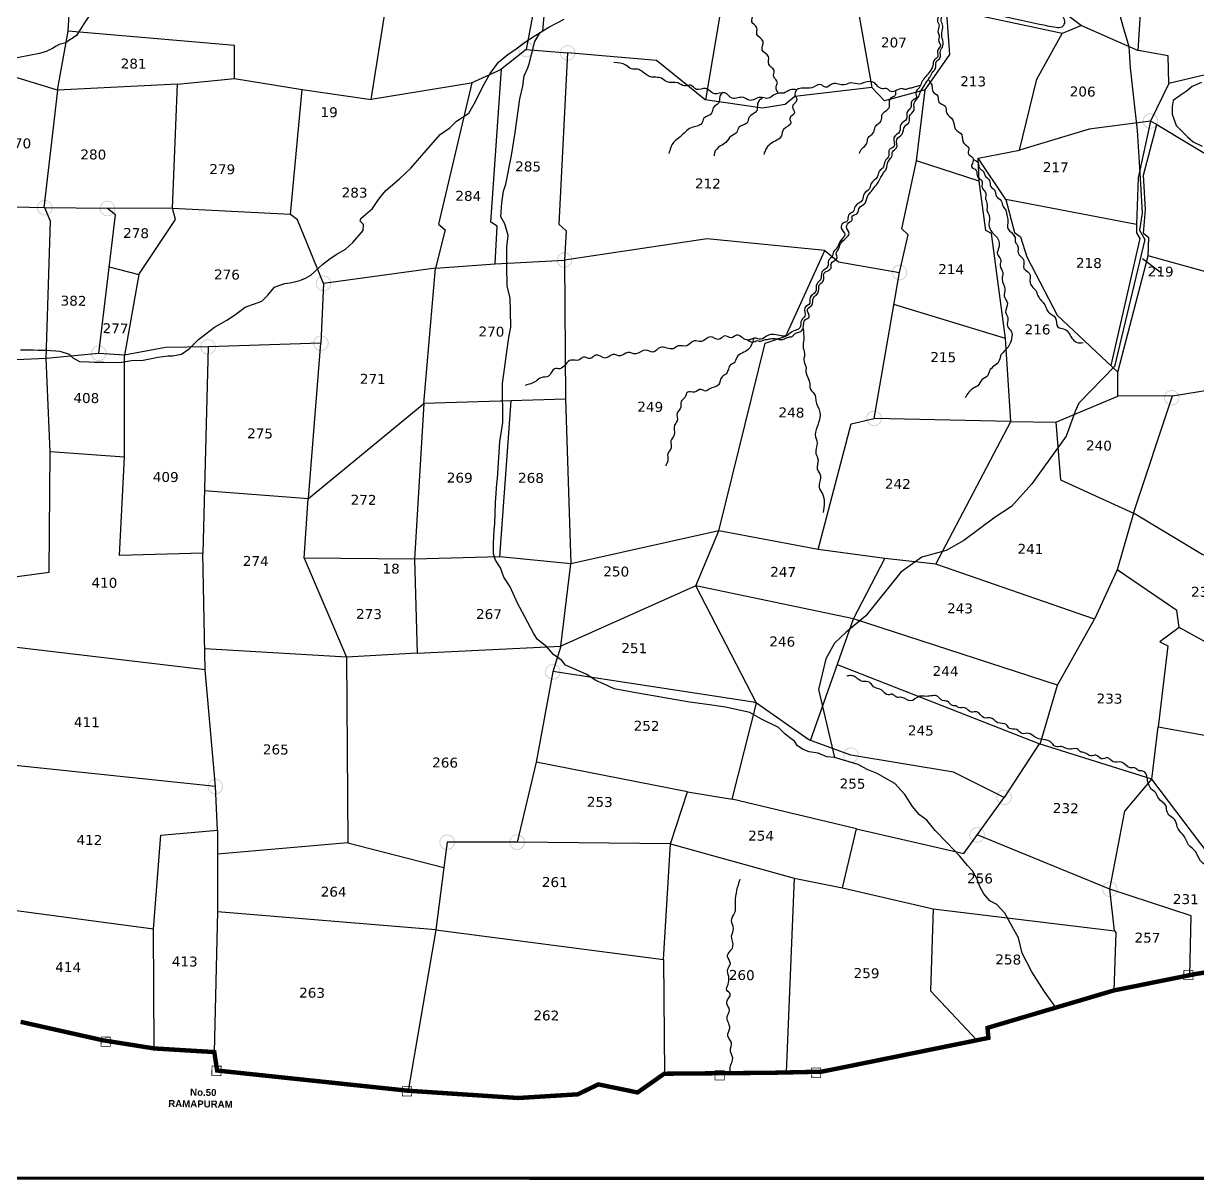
# Model space of a CAD drawing. Header units: inches. Extents: x 734614 to 757648, y 1633794 to 1657822.
# Drawn here: x 739425 to 741563, y 1633794 to 1635900 of the extents above; entities that cross this region are included whole.
import ezdxf
from ezdxf.enums import TextEntityAlignment as Align

# ---------------------------------------------------------------- set-up
doc = ezdxf.new("R2010")
doc.units = ezdxf.units.IN
doc.header["$MEASUREMENT"] = 0
doc.linetypes.add('ACAD_ISO02W100', pattern=[15, 12, -3])
for name, color, linetype in [('CART TRACK', 19, 'Continuous'), ('FOOT PATH', 222, 'Continuous'), ('LIMITS OF  ROCKY ROUND', 169, 'Continuous'), ('PLOT', 7, 'Continuous'), ('PLOT NO', 7, 'Continuous'), ('STRUCTURE', 5, 'Continuous'), ('TANKS-STREAM', 4, 'Continuous'), ('VILLAGE BOUNDRY', 5, 'Continuous'), ('VILLAGE STONES', 240, 'Continuous')]:
    doc.layers.add(name, color=color, linetype=linetype)
doc.styles.get("Standard").update_dxf_attribs({"font": 'verdana_0.ttf'})

msp = doc.modelspace()

# ---------------------------------------------------------------- hatches: boundary and pattern name
at = {"layer": 'VILLAGE STONES'}
h = msp.add_hatch(color=256, dxfattribs=at)
edge = h.paths.add_edge_path(flags=16)
edge.add_arc((740340.5, 1635852.4), 12.6, -0.753, 359.247)
edge = h.paths.add_edge_path()
edge.add_arc((740340.5, 1635852.4), 14.1, -0.753, 359.247)
h = msp.add_hatch(color=256, dxfattribs=at)
edge = h.paths.add_edge_path(flags=16)
edge.add_arc((740416.2, 1635846.4), 12.6, -0.753, 359.247)
edge = h.paths.add_edge_path()
edge.add_arc((740416.2, 1635846.4), 14.1, -0.753, 359.247)
h = msp.add_hatch(color=256, dxfattribs=at)
edge = h.paths.add_edge_path(flags=16)
edge.add_arc((741477.4, 1635722.3), 12.6, -0.753, 359.247)
edge = h.paths.add_edge_path()
edge.add_arc((741477.4, 1635722.3), 14.1, -0.753, 359.247)
h = msp.add_hatch(color=256, dxfattribs=at)
edge = h.paths.add_edge_path(flags=16)
edge.add_arc((739464, 1635564.5), 12.6, -0.753, 359.247)
edge = h.paths.add_edge_path()
edge.add_arc((739464, 1635564.5), 14.1, -0.753, 359.247)
h = msp.add_hatch(color=256, dxfattribs=at)
edge = h.paths.add_edge_path(flags=16)
edge.add_arc((739578, 1635563), 12.6, -0.753, 359.247)
edge = h.paths.add_edge_path()
edge.add_arc((739578, 1635563), 14.1, -0.753, 359.247)
h = msp.add_hatch(color=256, dxfattribs=at)
edge = h.paths.add_edge_path(flags=16)
edge.add_arc((740410.4, 1635469.3), 12.6, -0.753, 359.247)
edge = h.paths.add_edge_path()
edge.add_arc((740410.4, 1635469.3), 14.1, -0.753, 359.247)
h = msp.add_hatch(color=256, dxfattribs=at)
edge = h.paths.add_edge_path(flags=16)
edge.add_arc((741020.7, 1635446.6), 12.6, -0.753, 359.247)
edge = h.paths.add_edge_path()
edge.add_arc((741020.7, 1635446.6), 14.1, -0.753, 359.247)
h = msp.add_hatch(color=256, dxfattribs=at)
edge = h.paths.add_edge_path(flags=16)
edge.add_arc((739971.7, 1635426.8), 12.6, -0.753, 359.247)
edge = h.paths.add_edge_path()
edge.add_arc((739971.7, 1635426.8), 14.1, -0.753, 359.247)
h = msp.add_hatch(color=256, dxfattribs=at)
edge = h.paths.add_edge_path(flags=16)
edge.add_arc((739966.9, 1635317.9), 12.6, -0.753, 359.247)
edge = h.paths.add_edge_path()
edge.add_arc((739966.9, 1635317.9), 14.1, -0.753, 359.247)
h = msp.add_hatch(color=256, dxfattribs=at)
edge = h.paths.add_edge_path(flags=16)
edge.add_arc((739562.4, 1635299.4), 12.6, -0.753, 359.247)
edge = h.paths.add_edge_path()
edge.add_arc((739562.4, 1635299.4), 14.1, -0.753, 359.247)
h = msp.add_hatch(color=256, dxfattribs=at)
edge = h.paths.add_edge_path(flags=16)
edge.add_arc((739761.4, 1635311.1), 12.6, -0.753, 359.247)
edge = h.paths.add_edge_path()
edge.add_arc((739761.4, 1635311.1), 14.1, -0.753, 359.247)
h = msp.add_hatch(color=256, dxfattribs=at)
edge = h.paths.add_edge_path(flags=16)
edge.add_arc((741516.3, 1635218.6), 12.6, -0.753, 359.247)
edge = h.paths.add_edge_path()
edge.add_arc((741516.3, 1635218.6), 14.1, -0.753, 359.247)
h = msp.add_hatch(color=256, dxfattribs=at)
edge = h.paths.add_edge_path(flags=16)
edge.add_arc((740974.2, 1635181), 12.6, -0.753, 359.247)
edge = h.paths.add_edge_path()
edge.add_arc((740974.2, 1635181), 14.1, -0.753, 359.247)
h = msp.add_hatch(color=256, dxfattribs=at)
edge = h.paths.add_edge_path(flags=16)
edge.add_arc((740389.2, 1634719.7), 12.6, -0.753, 359.247)
edge = h.paths.add_edge_path()
edge.add_arc((740389.2, 1634719.7), 14.1, -0.753, 359.247)
h = msp.add_hatch(color=256, dxfattribs=at)
edge = h.paths.add_edge_path(flags=16)
edge.add_arc((740932.1, 1634568), 12.6, -0.753, 359.247)
edge = h.paths.add_edge_path()
edge.add_arc((740932.1, 1634568), 14.1, -0.753, 359.247)
h = msp.add_hatch(color=256, dxfattribs=at)
edge = h.paths.add_edge_path(flags=16)
edge.add_arc((739774.7, 1634510.8), 12.6, -0.753, 359.247)
edge = h.paths.add_edge_path()
edge.add_arc((739774.7, 1634510.8), 14.1, -0.753, 359.247)
h = msp.add_hatch(color=256, dxfattribs=at)
edge = h.paths.add_edge_path(flags=16)
edge.add_arc((741211, 1634491.2), 12.6, -0.753, 359.247)
edge = h.paths.add_edge_path()
edge.add_arc((741211, 1634491.2), 14.1, -0.753, 359.247)
h = msp.add_hatch(color=256, dxfattribs=at)
edge = h.paths.add_edge_path(flags=16)
edge.add_arc((741161.8, 1634422.8), 12.6, -0.753, 359.247)
edge = h.paths.add_edge_path()
edge.add_arc((741161.8, 1634422.8), 14.1, -0.753, 359.247)
h = msp.add_hatch(color=256, dxfattribs=at)
edge = h.paths.add_edge_path(flags=16)
edge.add_arc((740196.8, 1634409.6), 12.6, -0.753, 359.247)
edge = h.paths.add_edge_path()
edge.add_arc((740196.8, 1634409.6), 14.1, -0.753, 359.247)
h = msp.add_hatch(color=256, dxfattribs=at)
edge = h.paths.add_edge_path(flags=16)
edge.add_arc((740324.2, 1634409.6), 12.6, -0.753, 359.247)
edge = h.paths.add_edge_path()
edge.add_arc((740324.2, 1634409.6), 14.1, -0.753, 359.247)
h = msp.add_hatch(color=256, dxfattribs=at)
edge = h.paths.add_edge_path(flags=16)
edge.add_arc((741403.6, 1634323.9), 12.6, -0.753, 359.247)
edge = h.paths.add_edge_path()
edge.add_arc((741403.6, 1634323.9), 14.1, -0.753, 359.247)

# ---------------------------------------------------------------- linework, layer by layer
at = {"layer": 'CART TRACK'}
for points in [[(739570.3, 1635953.5), (739535.4, 1635899), (739526.1, 1635884.4), (739521.8, 1635878), (739515.5, 1635873.6), (739507.7, 1635868.8), (739502.4, 1635864.4), (739490.3, 1635861.4), (739484.6, 1635858.4), (739478, 1635854.3), (739466.5, 1635848.6), (739454.3, 1635845), (739397.7, 1635834.2)], [(741415.8, 1635937.4), (741427.5, 1635895), (741438.4, 1635858), (741440.5, 1635818.9), (741446.5, 1635764.6), (741453.2, 1635704.8), (741459.5, 1635608.2), (741462.2, 1635554.3), (741457.8, 1635523.6), (741467.1, 1635506.5), (741412.3, 1635275.2), (741347.4, 1635208.6), (741340.9, 1635195.2), (741324.1, 1635148.5), (741261.5, 1635061.7), (741224.7, 1635020.5), (741194.7, 1635001.4), (741137.7, 1634958.8), (741105.8, 1634940.7), (741061, 1634928.6), (741023.2, 1634901.3), (740959.3, 1634821.6), (740923.3, 1634792.1), (740901.9, 1634772), (740886.5, 1634743.4), (740872.8, 1634687.7), (740902.4, 1634563.9)], [(739420.1, 1635305.8), (739442.9, 1635305.5), (739451.9, 1635305.4), (739465.7, 1635305), (739483.9, 1635304.1), (739491.7, 1635303.5), (739508.4, 1635297.8), (739515.4, 1635291), (739527.3, 1635284.4), (739544.3, 1635283.7), (739554.7, 1635283.6), (739572.2, 1635283.1), (739588.3, 1635282.7), (739603.7, 1635283.6), (739622.2, 1635286.6), (739643.1, 1635287), (739658.1, 1635289.8), (739670.1, 1635292.2), (739687.9, 1635294.7), (739696.9, 1635294.8), (739713.3, 1635297.8), (739727, 1635307.5), (739743.9, 1635324.4), (739757.6, 1635334.8), (739773.2, 1635347.2), (739795.7, 1635359.6), (739809.6, 1635368.8), (739829.2, 1635383.4), (739844, 1635389), (739859.3, 1635394.1), (739870, 1635405.2), (739878.9, 1635415.4), (739882.4, 1635420), (739891.9, 1635423.8), (739901.4, 1635426.4), (739910.8, 1635427.7), (739928.6, 1635432.2), (739938.8, 1635436.3), (739948.6, 1635441.6), (739970.3, 1635461.7), (739983.5, 1635471.9), (739995.8, 1635480.2), (740011.8, 1635488.8), (740025.1, 1635501.2), (740044.1, 1635523), (740044.7, 1635534), (740038.4, 1635539.9), (740039.8, 1635545.1), (740052.2, 1635555.6), (740060.6, 1635563.3), (740070.4, 1635577.4), (740076.7, 1635585.6), (740085.2, 1635595.8), (740110.1, 1635617.2), (740130.8, 1635636.3), (740150.7, 1635659.5), (740184.2, 1635697.8), (740201.4, 1635709.8), (740213.7, 1635721.8), (740236.5, 1635736.7), (740248.3, 1635757.6), (740261.6, 1635785.2), (740275.3, 1635809.1), (740290.3, 1635829.6), (740307.5, 1635843.6), (740322.4, 1635853.5), (740337, 1635864.6), (740350.5, 1635873.9), (740382.1, 1635892.9), (740409.7, 1635907.5)], [(741305.3, 1634108.4), (741283.7, 1634138.1), (741261.4, 1634173.3), (741243.9, 1634207.8), (741237, 1634235.2), (741225.5, 1634256.2), (741212.1, 1634280.6), (741197.9, 1634296.1), (741185.3, 1634303), (741174.3, 1634315.4), (741167.7, 1634327.8), (741161.2, 1634343.2), (741153.6, 1634357.5), (741144.4, 1634367.2), (741130.4, 1634384.3), (741107.1, 1634408.1), (741085.4, 1634430.8), (741070.4, 1634449.8), (741057.1, 1634459.6), (741043.9, 1634474.5), (741030, 1634496.6), (741012.3, 1634516.3), (740997.1, 1634525.1), (740979.8, 1634534.4), (740961.4, 1634541.9), (740945, 1634550.9), (740902.4, 1634563.9), (740888.2, 1634565.1), (740872.7, 1634571.5), (740856.1, 1634574.1), (740844.9, 1634578), (740834.9, 1634585.1), (740829.1, 1634593.7), (740821.1, 1634599.5), (740811.6, 1634606.8), (740800.2, 1634618.2), (740769, 1634633.6), (740747.8, 1634645.9), (740703.9, 1634655.2), (740670.2, 1634660.2), (740638.1, 1634664.4), (740533.7, 1634682.9), (740501, 1634688.7), (740481.6, 1634697.8), (740467.5, 1634703.6), (740450, 1634715.3), (740435.8, 1634721.4), (740412.3, 1634731.5), (740405.4, 1634740.3), (740390.3, 1634751.5), (740378.2, 1634765.1), (740361.5, 1634778.7), (740354.9, 1634788.6), (740338.1, 1634819.8), (740324.7, 1634844.8), (740311.8, 1634874.2), (740299.9, 1634891.8), (740293.7, 1634908.7), (740284.7, 1634923), (740281.4, 1634934.5), (740281.4, 1634953.8), (740282.2, 1634977.9), (740283.7, 1634988.8), (740284.8, 1635027.5), (740287.4, 1635062.2), (740288.6, 1635071.3), (740292.9, 1635138.4), (740298.2, 1635173.6), (740297.8, 1635244.3), (740302.3, 1635279.6), (740304.6, 1635297.7), (740308.8, 1635328.1), (740312.8, 1635346.8), (740311.9, 1635376.5), (740311.7, 1635399.6), (740305.8, 1635422.4), (740305.7, 1635458.2), (740305.6, 1635492.8), (740308, 1635513.8), (740301.6, 1635535.3), (740294.8, 1635547.6), (740296.2, 1635573.6), (740299.4, 1635594.4), (740303.6, 1635607.2), (740314.2, 1635659.4), (740320.9, 1635701.4), (740329.3, 1635762.7), (740334.6, 1635785.8), (740337.2, 1635804.5), (740343.5, 1635818.9), (740346.3, 1635826.4), (740356.5, 1635867.2), (740366.3, 1635883.4), (740371.2, 1635886.3), (740374.3, 1635920.7)]]:
    msp.add_lwpolyline(points, dxfattribs=at)
at = {"layer": 'FOOT PATH'}
msp.add_lwpolyline([(741570.2, 1635792.6), (741553.6, 1635785.3), (741542.5, 1635776.1), (741531.9, 1635768.7), (741518.6, 1635759.5), (741517, 1635748.6), (741516.8, 1635734.7), (741524.4, 1635714.1), (741537.8, 1635700.8), (741545.6, 1635692.8), (741555.6, 1635684.4), (741571.7, 1635676.3)], dxfattribs=at)
at = {"layer": 'LIMITS OF  ROCKY ROUND'}
msp.add_spline([(741123.7, 1635946.5), (741128.4, 1635968), (741160, 1636010.1), (741180.2, 1636013.3), (741213, 1635989.6), (741248.8, 1635963.3), (741283.4, 1635936), (741308.1, 1635919), (741318.6, 1635911.2), (741320.7, 1635900.7), (741315.9, 1635893.2), (741305.6, 1635892.5), (741275.5, 1635898.3), (741231.2, 1635907.9), (741165.8, 1635922.4), (741141.7, 1635927.3), (741126.2, 1635934.5), (741123.6, 1635947.4)], degree=3, dxfattribs=at)
at = {"layer": 'PLOT'}
for p, q in [((740668, 1635760.8), (740733.7, 1636151.8)), ((741161.2, 1636040.3), (741351.7, 1635896.3)), ((740926.3, 1636029.7), (740970, 1635783.1)), ((741455, 1635850.6), (741464.2, 1635994.7)), ((741316.7, 1635881.8), (741106.2, 1635926.5)), ((741112.3, 1635843.2), (741106.2, 1635926.5)), ((741351.7, 1635896.3), (741316.7, 1635881.8)), ((741351.7, 1635896.3), (741455, 1635850.6)), ((741270.5, 1635798.5), (741316.7, 1635881.8)), ((740578, 1635832.6), (740416.2, 1635846.4)), ((741067.2, 1635778.8), (741112.3, 1635843.2)), ((741509.5, 1635840.8), (741455, 1635850.6)), ((740666.6, 1635761), (740578, 1635832.6)), ((741511, 1635790.3), (741509.5, 1635840.8)), ((741711.3, 1635838), (741511, 1635790.3)), ((740970, 1635783.1), (740829.8, 1635766.7)), ((740993.5, 1635758.9), (740970, 1635783.1)), ((741067.2, 1635778.8), (740993.5, 1635758.9)), ((741051.5, 1635649.9), (741067.2, 1635778.8)), ((741238.8, 1635669.2), (741270.5, 1635798.5)), ((741511, 1635790.3), (741477.4, 1635722.3)), ((740771.1, 1635745.4), (740666.6, 1635761)), ((740829.8, 1635766.7), (740812.2, 1635752.3)), ((740812.2, 1635752.3), (740771.1, 1635745.4)), ((741477.4, 1635722.3), (741366.2, 1635707.6)), ((741477.4, 1635722.3), (741455.4, 1635618.6)), ((741464.7, 1635623.9), (741489.1, 1635716.2)), ((741489.1, 1635716.2), (741477.4, 1635722.3)), ((741489.1, 1635716.2), (741797.7, 1635529)), ((741366.2, 1635707.6), (741238.8, 1635669.2)), ((741024.6, 1635526.1), (741051.5, 1635649.9)), ((741165.5, 1635613.1), (741051.5, 1635649.9)), ((741163.5, 1635654.4), (741238.8, 1635669.2)), ((741165.5, 1635613.1), (741163.5, 1635654.4)), ((741213.9, 1635579.3), (741163.5, 1635654.4)), ((741177.5, 1635523.1), (741165.5, 1635613.1)), ((741455.4, 1635618.6), (741452.4, 1635534.2)), ((741468.4, 1635561.1), (741464.7, 1635623.9)), ((741452.4, 1635534.2), (741213.9, 1635579.3)), ((741213.9, 1635579.3), (741230.2, 1635519.1)), ((741464.8, 1635517.8), (741468.4, 1635561.1)), ((741036.5, 1635514.9), (741024.6, 1635526.1)), ((741187.9, 1635517.4), (741177.5, 1635523.1)), ((741452.4, 1635534.2), (741451.9, 1635518.5)), ((740670.3, 1635508), (740410.4, 1635469.3)), ((740884.7, 1635486.5), (740670.3, 1635508)), ((741020.7, 1635446.6), (741036.5, 1635514.9)), ((741213.4, 1635326.5), (741187.9, 1635517.4)), ((741230.2, 1635519.1), (741240.6, 1635511.3)), ((741240.6, 1635511.3), (741252.1, 1635475.2)), ((741458.4, 1635508.6), (741405.2, 1635277.3)), ((741451.9, 1635518.5), (741458.4, 1635508.6)), ((741474.6, 1635509.5), (741464.8, 1635517.8)), ((741473.1, 1635476.7), (741474.6, 1635509.5)), ((740813.7, 1635330.8), (740884.7, 1635486.5)), ((740884.7, 1635486.5), (740909.3, 1635466.1)), ((740909.3, 1635466.1), (741020.7, 1635446.6)), ((741252.1, 1635475.2), (741307.4, 1635368.7)), ((741418, 1635265.4), (741473.1, 1635476.7)), ((741842.9, 1635375.2), (741473.1, 1635476.7)), ((740974.2, 1635181), (741020.7, 1635446.5)), ((741213.4, 1635326.5), (741010.5, 1635388.2)), ((741307.4, 1635368.7), (741418, 1635265.4)), ((740775.8, 1635318.2), (740813.7, 1635330.8)), ((740691.8, 1634976.1), (740775.8, 1635318.2)), ((741223.3, 1635175.6), (741213.4, 1635326.5)), ((741418, 1635221.2), (741418, 1635265.4)), ((741517.5, 1635222.3), (741809.6, 1635268.3)), ((741517.5, 1635222.3), (741418, 1635221.2)), ((741446.4, 1635008.4), (741517.5, 1635222.3)), ((741305.5, 1635173.9), (741418, 1635221.2)), ((740932.5, 1635170.9), (740974.2, 1635181)), ((741223.3, 1635175.6), (740974.2, 1635181)), ((740872.7, 1634942.1), (740932.5, 1635170.9)), ((741086.8, 1634915.7), (741223.3, 1635175.6)), ((741223.3, 1635175.6), (741305.5, 1635173.9)), ((741305.5, 1635173.9), (741313.8, 1635069.2)), ((741313.8, 1635069.2), (741446.4, 1635008.4)), ((741446.4, 1635008.4), (741417.2, 1634905.6)), ((740691.8, 1634976.1), (740422.3, 1634916.5)), ((740649.9, 1634876.2), (740691.8, 1634976.1)), ((740872.7, 1634942.1), (740691.8, 1634976.1)), ((740994, 1634926.1), (740872.7, 1634942.1)), ((740937, 1634816.2), (740994, 1634926.1)), ((741086.8, 1634915.7), (740994, 1634926.1)), ((741375.7, 1634815.8), (741086.8, 1634915.7)), ((741417.2, 1634905.6), (741375.7, 1634815.8)), ((740649.9, 1634876.2), (740403.9, 1634766.4)), ((740760, 1634662.7), (740649.9, 1634876.2)), ((740937, 1634816.2), (740649.9, 1634876.2)), ((740858.6, 1634594.7), (740937, 1634816.2)), ((741308.4, 1634695.3), (740937, 1634816.2)), ((741308.4, 1634695.3), (741375.7, 1634815.8)), ((741274.8, 1634588.5), (740907.4, 1634732.5)), ((740754.7, 1634664.6), (740389.4, 1634720.3)), ((741276.8, 1634587.9), (741308.4, 1634695.3)), ((740715.5, 1634488.1), (740760, 1634662.7)), ((740760, 1634662.7), (740754.7, 1634664.6)), ((740855.5, 1634595.8), (740760, 1634662.7)), ((740932.1, 1634568), (740855.5, 1634595.8)), ((741274.8, 1634588.5), (741211, 1634491.2)), ((741480.1, 1634524.2), (741274.8, 1634588.5)), ((741118.9, 1634537.1), (740932.1, 1634568)), ((740634.2, 1634501.1), (740359.1, 1634555.4)), ((741211, 1634491.2), (741118.9, 1634537.1)), ((741430.6, 1634466.1), (741480.1, 1634524.2)), ((740603.7, 1634406.7), (740634.2, 1634501.1)), ((740634.2, 1634501.1), (740715.5, 1634488.1)), ((740942.3, 1634434.1), (740715.5, 1634488.1)), ((741137.5, 1634389), (741211, 1634491.2)), ((741403.6, 1634323.9), (741430.6, 1634466.1)), ((740916.8, 1634326.7), (740942.3, 1634434.1)), ((740942.3, 1634434.1), (741137.5, 1634389)), ((740603.7, 1634406.7), (740324.2, 1634409.6)), ((741403.6, 1634323.9), (741161.8, 1634422.8)), ((740590.9, 1634196), (740603.7, 1634406.7)), ((740603.7, 1634406.7), (740828.6, 1634344)), ((740828.6, 1634344), (740814.3, 1633990.4)), ((740828.6, 1634344), (740916.8, 1634326.7)), ((740916.8, 1634326.7), (741082.1, 1634288.1)), ((741412.2, 1634248.5), (741403.6, 1634323.9)), ((741082.1, 1634288.1), (741077.2, 1634139)), ((741082.1, 1634288.1), (741412.2, 1634248.5)), ((740176.4, 1634250.3), (740590.9, 1634196)), ((741414.7, 1634244.9), (741410.9, 1634139.7)), ((741412.2, 1634248.5), (741414.7, 1634244.9)), ((740590.9, 1634196), (740592.7, 1633988.1)), ((741077.2, 1634139), (741161.6, 1634049.1))]:
    msp.add_line(p, q, dxfattribs=at)
for points in [[(739809.5, 1635799.9), (739932.5, 1635779.9), (740058.3, 1635761.3), (740130.4, 1636216.9), (740100.7, 1636206.5), (739948.8, 1636192), (739783.1, 1636205.2), (739567.1, 1636210.6), (739554.2, 1636135.7), (739521.4, 1636127.2)], [(740396.6, 1636217), (740390.5, 1636117), (740340.5, 1635852.4), (740294.1, 1635815.5), (740240.2, 1635791), (740058.3, 1635761.3)], [(739486.9, 1635778.6), (739506.4, 1635886.1), (739521.4, 1636127.2), (739499.9, 1636125.1), (739441.5, 1636131.8)], [(739705.5, 1635789.3), (739809.5, 1635799.9), (739809.6, 1635859.8), (739506.4, 1635886.1)], [(740340.5, 1635852.4), (740416.2, 1635846.4), (740400.1, 1635534.5), (740413.7, 1635522.5), (740410.4, 1635469.3)], [(739486.9, 1635778.6), (739400, 1635805.1)], [(740175.4, 1635454.4), (740284.3, 1635462.4), (740288, 1635531.2), (740276.4, 1635538), (740295.6, 1635816.6)], [(739696.7, 1635563.7), (739705.5, 1635789.3), (739486.9, 1635778.6), (739462.1, 1635564.5)], [(740242, 1635791.8), (740181, 1635534.8), (740193.4, 1635524.2), (740175.4, 1635454.4), (739971.7, 1635426.8), (739924.5, 1635542.2), (739911.8, 1635552.2), (739696.9, 1635562.8)], [(739911.8, 1635552.2), (739932.5, 1635779.9)], [(739466.7, 1635290), (739474.4, 1635540.1), (739464, 1635564.5), (739348.8, 1635566.7), (739357.5, 1635537.7), (739352.6, 1635502.4), (739316, 1635283.5)], [(739562.4, 1635299.4), (739592.8, 1635551.5), (739578, 1635563), (739464, 1635564.5)], [(739635.4, 1635442.8), (739702.1, 1635543.3), (739696.7, 1635563.7), (739578, 1635563)], [(740284.3, 1635462.4), (740410.4, 1635469.3), (740412.3, 1635216.1), (740154.2, 1635208.2)], [(739581.4, 1635456.6), (739635.4, 1635442.8), (739609.2, 1635296.1)], [(739944.3, 1635035.4), (740154.2, 1635208.2), (740175.4, 1635454.4)], [(739971.7, 1635426.8), (739966.9, 1635317.9), (739762.2, 1635311.1), (739683.6, 1635310.2), (739609.2, 1635296.1)], [(739761.4, 1635311.1), (739751.6, 1634935.8)], [(739754.5, 1635049.6), (739944.3, 1635035.4), (739966.9, 1635317.9)], [(739395.6, 1634890.6), (739472.2, 1634901.1), (739473.6, 1635120.2), (739466.7, 1635290), (739317.1, 1635283.6), (739177.8, 1635265.6)], [(739608.9, 1635110.5), (739609.2, 1635296.1), (739562.4, 1635299.4), (739466.7, 1635290)], [(740154.2, 1635208.2), (740137.4, 1634924.6), (739936.4, 1634926.6), (739943.6, 1635035.4)], [(740412.3, 1635216.1), (740422.3, 1634916.5), (740292.5, 1634928.7), (740313.3, 1635213.1)], [(739756.3, 1634723.6), (739751.6, 1634935.8), (739600.3, 1634931.5), (739608.9, 1635110.5), (739473.6, 1635120.2)], [(741671.3, 1634902.2), (741571.7, 1634933.3), (741446.4, 1635008.4)], [(739936.4, 1634926.6), (740013.7, 1634746.5), (739755.5, 1634761.8)], [(740137.4, 1634924.6), (740137.4, 1634924.6), (740142.1, 1634753.8), (740013.7, 1634746.5)], [(740292.5, 1634928.7), (740137.4, 1634924.6)], [(740142.1, 1634753.8), (740403.9, 1634766.4), (740422.3, 1634916.5)], [(741787.6, 1634867.5), (741725.5, 1634709.2), (741696.2, 1634735.2), (741625.8, 1634747.7), (741530.1, 1634800.5), (741525.7, 1634831.3), (741417.2, 1634905.6)], [(741530.1, 1634800.5), (741494.6, 1634774.4), (741509.4, 1634767.2), (741491.8, 1634619.8), (741667.1, 1634588), (741681.9, 1634686.4), (741711.6, 1634675), (741725.5, 1634709.2)], [(739774.7, 1634510.8), (739756.3, 1634723.6), (739392.4, 1634766.1)], [(740403.9, 1634766.4), (740389.2, 1634719.7), (740359.1, 1634555.4), (740324.2, 1634409.6), (740196.8, 1634409.6), (740190.9, 1634363.3)], [(740013.7, 1634746.5), (740016.1, 1634408.1), (739778.7, 1634387.5)], [(741796.5, 1634466), (741769.3, 1634382.5), (741711.3, 1634383.9), (741658.3, 1634289), (741480.1, 1634524.2), (741491.8, 1634619.8)], [(739778.6, 1634431.6), (739774.7, 1634510.8), (739398.3, 1634550.5)], [(739662.2, 1634251.1), (739675.5, 1634422.6), (739778.6, 1634431.6), (739778.8, 1634283.6), (739772.7, 1634027.5)], [(740016.1, 1634408.1), (740190.9, 1634363.3), (740176.4, 1634250.3), (739778.8, 1634282.8)], [(741549.1, 1634167.6), (741551.7, 1634275.3), (741403.6, 1634323.9)], [(739663.3, 1634034.1), (739662.2, 1634251.1), (739370.6, 1634289.9)], [(740176.4, 1634250.3), (740125.9, 1633957.1)]]:
    msp.add_lwpolyline(points, dxfattribs=at)
at = {"layer": 'PLOT NO'}
msp.add_lwpolyline([(741463.2, 1635471.8), (741495.4, 1635447.9)], dxfattribs=at)
at = {"layer": 'STRUCTURE', "color": 5, "const_width": 5.82}
msp.add_lwpolyline([(734616.5, 1639305.7), (745691.2, 1639305.7), (745691.2, 1633796.6), (734616.5, 1633799.2)], close=True, dxfattribs=at)
at = {"layer": 'TANKS-STREAM'}
for points in [[(741990.5, 1635834.5), (741983.2, 1635837.9), (741975.8, 1635847.1), (741965.4, 1635853.9), (741951.4, 1635856.6), (741941.3, 1635866.7), (741927.5, 1635867.1), (741915.9, 1635876.2), (741904.4, 1635877.3), (741895.5, 1635883.8), (741878.4, 1635888.4), (741871.1, 1635895), (741859.9, 1635900.2), (741855, 1635910.4), (741843.3, 1635915.8), (741837.6, 1635925.8), (741828.5, 1635931.3), (741825.2, 1635942.9), (741818, 1635949), (741814.9, 1635958.9), (741808.2, 1635964.4), (741793.3, 1635993), (741789.9, 1635997.2), (741788.5, 1636007.3), (741781.8, 1636018.6), (741779.5, 1636033.1), (741773.2, 1636040.9), (741770.7, 1636056.7), (741763.8, 1636068.6), (741763.4, 1636075.5), (741745.2, 1636091.1), (741736.3, 1636096.1), (741727.8, 1636106.7), (741712, 1636108.1), (741700, 1636115.1), (741687.3, 1636115.2), (741669, 1636122.2), (741660.2, 1636122.6), (741651.7, 1636127.7), (741640.9, 1636128.4), (741623.1, 1636137.9), (741613.2, 1636135.9), (741604.8, 1636139.7), (741594.7, 1636139.1), (741584.7, 1636145.4), (741573.9, 1636146.7), (741557.3, 1636154.3), (741551.2, 1636163.9), (741538.9, 1636168.9), (741529.2, 1636183.6), (741516, 1636189.2), (741511.4, 1636198.9), (741498.9, 1636206.1), (741492.8, 1636217.8), (741481.4, 1636226.5), (741477.7, 1636238.1), (741467.6, 1636248.3), (741463.2, 1636260.8), (741452.2, 1636268.4), (741449.7, 1636276.9), (741445.1, 1636280.5), (741442.7, 1636292.5), (741436.6, 1636303.7), (741433.8, 1636313.9), (741427.7, 1636322.4), (741423.4, 1636332.6), (741416.3, 1636338), (741413.2, 1636346.3), (741399.2, 1636349.4), (741391.8, 1636346), (741383.9, 1636346.7), (741374.4, 1636340.2), (741364.4, 1636340.4), (741356.2, 1636336.2), (741348.7, 1636344.1), (741346.3, 1636349.3), (741344.6, 1636358), (741339.5, 1636362.6), (741331.5, 1636363.4), (741327.5, 1636366.4), (741321.7, 1636367.2), (741313, 1636371.6), (741306.9, 1636371.7), (741295.6, 1636378.2), (741289.7, 1636380.5), (741284.9, 1636383.4), (741277.1, 1636382.3), (741269.4, 1636387.1), (741253.4, 1636387.9), (741242.9, 1636391.1), (741234.9, 1636390.2), (741216.9, 1636391.7), (741204, 1636387), (741194.1, 1636388.6), (741180, 1636383.3), (741169.4, 1636386.9), (741158.6, 1636386.3), (741151.4, 1636392.4), (741141.7, 1636393.4), (741136.1, 1636400.1), (741126.5, 1636402.7), (741122.7, 1636408.6), (741114.9, 1636411.1), (741113.1, 1636415.4), (741108.6, 1636419.7), (741107.3, 1636425.7), (741101.4, 1636429.2), (741099.4, 1636440.8), (741096.5, 1636445.1), (741092.3, 1636448.9), (741088.5, 1636464.2), (741080.2, 1636473.6), (741075.7, 1636483.1), (741070.3, 1636490.3), (741057.1, 1636497.9), (741047.5, 1636501.9), (741037.6, 1636507.8), (741025.5, 1636510.1), (741011.1, 1636516.6), (740996.2, 1636512.6), (740989.1, 1636515.9), (740977.9, 1636513.3), (740966.2, 1636515.6), (740950.4, 1636511.4), (740944.2, 1636513.3), (740929.3, 1636510.1), (740916.6, 1636512.4), (740908.3, 1636510.7), (740889.1, 1636520.3), (740882.6, 1636523.8), (740875.3, 1636532.5), (740859.7, 1636535.3), (740840.2, 1636541.1), (740835, 1636546.1), (740823.6, 1636547.6), (740811.3, 1636557.4), (740797.5, 1636558.3), (740782.8, 1636566.8), (740766.4, 1636568.3), (740757.2, 1636578.3), (740741.1, 1636581.4), (740732.9, 1636592.4), (740719.9, 1636597.3), (740712.5, 1636609.7), (740705.7, 1636610.3), (740697, 1636619.3), (740706, 1636628.5), (740705.8, 1636638.1), (740711.2, 1636652.9), (740709, 1636663.8), (740714.6, 1636676.5), (740712, 1636691.6), (740721, 1636711), (740717.5, 1636724.8), (740724.6, 1636757.1)], [(740859.5, 1636535.3), (740865.6, 1636528.8), (740872.6, 1636527), (740878.7, 1636519.3), (740887.9, 1636517), (740894.1, 1636507.8), (740906.6, 1636506.3), (740917.2, 1636507.8), (740932.2, 1636504.4), (740944.7, 1636508.4), (740951.7, 1636505.1), (740965.4, 1636509.7), (740975.5, 1636506.9), (740989, 1636510.2), (740997.4, 1636505.7), (741008.9, 1636508.8), (741026.7, 1636502.1), (741037.4, 1636500.4), (741044.9, 1636494.8), (741053, 1636494.9), (741058.7, 1636489), (741070.3, 1636482.2), (741076.5, 1636469.3), (741086.2, 1636454.1), (741087.2, 1636445.8), (741093.4, 1636437), (741097, 1636424), (741101.6, 1636418.3), (741108.5, 1636407.4), (741117.8, 1636403.8), (741122.9, 1636395.5), (741134.1, 1636393.2), (741140.6, 1636385.7), (741149.6, 1636384.8), (741154.2, 1636380), (741165.9, 1636380.3), (741174.3, 1636376.8), (741194.5, 1636382.2), (741211, 1636380.5), (741221.8, 1636386.6), (741235.1, 1636383.5), (741243.2, 1636385.1), (741252.6, 1636379.8), (741266.1, 1636381), (741276.9, 1636375.1), (741287.3, 1636375.3), (741301.3, 1636366.7), (741314.6, 1636365.2), (741319.7, 1636360.3), (741328.9, 1636359.7), (741340.3, 1636352.8), (741341.8, 1636341), (741347.1, 1636333.4), (741348.3, 1636327.4), (741347.3, 1636322.9), (741347.9, 1636319.1), (741341.6, 1636315.2), (741337.4, 1636307.3), (741330.7, 1636302.9), (741326.6, 1636301.2), (741322.6, 1636291.1), (741311.9, 1636283.2), (741306, 1636273), (741297.8, 1636269.2), (741292.3, 1636260.2), (741282, 1636254.2), (741276.9, 1636244.9), (741266.1, 1636239.2), (741260.3, 1636229.5), (741248.4, 1636222.5), (741242.9, 1636212.6), (741229.3, 1636203.7), (741225, 1636192.2), (741216.1, 1636184.8), (741214.5, 1636170.8), (741206.8, 1636163.4), (741206.1, 1636152.5), (741200.2, 1636145.9), (741197, 1636133.2), (741189.3, 1636122.1), (741188.8, 1636110.2), (741180.2, 1636099.4), (741177, 1636085.5), (741169.6, 1636074.1), (741169.5, 1636068), (741162.7, 1636060.6), (741161.2, 1636049), (741154, 1636045.4), (741151.3, 1636029.9), (741145.9, 1636020.9), (741143.6, 1636011.6), (741133.4, 1636002.9), (741130.6, 1635995.5), (741123.3, 1635989.7), (741121.1, 1635981.2), (741110.5, 1635972.6), (741107, 1635962.2), (741097.9, 1635952.7), (741096.6, 1635941.7), (741089.4, 1635936.2), (741089.6, 1635923.6), (741092.2, 1635916.1), (741089.5, 1635905.8), (741092.5, 1635896.4), (741090.5, 1635885.1), (741092.6, 1635877.9), (741091.9, 1635867.8), (741094.9, 1635860.9), (741089.6, 1635849.7), (741090.1, 1635839.2), (741084, 1635833.5), (741081.3, 1635822.8), (741073.9, 1635809.8), (741060.8, 1635792.2), (741056.2, 1635783), (741050.2, 1635774.2), (741051.2, 1635765.3), (741042.7, 1635758.3), (741040.8, 1635746), (741035.1, 1635739.7), (741033.4, 1635726.3), (741022.9, 1635716), (741020.7, 1635703.2), (741010.4, 1635692.4), (741010.2, 1635675.5), (741002.1, 1635670.2), (741001, 1635659), (740994.2, 1635649.2), (740991.3, 1635638.8), (740983.7, 1635630.5), (740980.1, 1635620.4), (740969, 1635608.4), (740965.1, 1635598), (740956.3, 1635589.7), (740953, 1635578.6), (740939.9, 1635566.9), (740935.9, 1635557.2), (740927.8, 1635551.1), (740925.1, 1635539.8), (740918.2, 1635536.6), (740914.5, 1635527.5), (740921.1, 1635515.7), (740913, 1635504.5), (740910.6, 1635500.2), (740908.3, 1635494), (740900.6, 1635484), (740897.8, 1635475.6), (740891.8, 1635469.5), (740889.7, 1635456.8), (740879.3, 1635447.7), (740876.7, 1635433.1), (740869.7, 1635425.6), (740867.6, 1635411.2), (740857.7, 1635401), (740857, 1635390.9), (740848.4, 1635382.2), (740848, 1635366.9), (740842.5, 1635360.6), (740839.1, 1635345.8), (740824.1, 1635338.2), (740813.7, 1635330.8), (740805.1, 1635331), (740780.6, 1635331.9), (740767.5, 1635325), (740757.2, 1635327.1), (740750.5, 1635325), (740742.1, 1635323.8), (740723.9, 1635332.2), (740714.2, 1635327.8), (740702.4, 1635331), (740691.2, 1635324.5), (740676.6, 1635329.6), (740659.7, 1635320.8), (740646.4, 1635322.3), (740633.1, 1635312.8), (740617.6, 1635313), (740608.7, 1635307.9), (740584.6, 1635310.2), (740571.4, 1635301.6), (740558.3, 1635305.2), (740540.3, 1635298.3), (740525.7, 1635301.2), (740512.2, 1635294.8), (740499, 1635297.4), (740484.7, 1635290.7), (740467.2, 1635296.3), (740457.4, 1635289.9), (740445.3, 1635292.5), (740435.9, 1635287), (740422.5, 1635287.2), (740402.1, 1635271.4), (740392.3, 1635271.4), (740381.2, 1635257.7), (740367.9, 1635255.1), (740358.6, 1635248.9), (740339.1, 1635241.1)], [(740744, 1635323.6), (740748.3, 1635320.8), (740757.5, 1635321.1), (740761.5, 1635322.7), (740765.2, 1635321.6), (740774.5, 1635324), (740781.8, 1635325.1), (740789.8, 1635326.7), (740804.6, 1635324.5), (740811, 1635325.9), (740818.8, 1635329), (740824.6, 1635330), (740830.6, 1635335.6), (740836.1, 1635337.6), (740843.5, 1635341.8), (740845, 1635345.5), (740849.6, 1635361), (740855.9, 1635364.9), (740853, 1635379.5), (740861, 1635386.9), (740863.7, 1635400.7), (740872.1, 1635408.7), (740875.1, 1635424.7), (740882.3, 1635431.9), (740883.1, 1635445.2), (740895.8, 1635454.5), (740895.9, 1635462.6), (740906.9, 1635472.7), (740905.3, 1635480.8), (740908.9, 1635488.1), (740913.1, 1635498.7), (740922.4, 1635508.7), (740929, 1635517.8), (740923.9, 1635530), (740929.9, 1635538.5), (740934.3, 1635542.4), (740934.6, 1635549.5), (740942, 1635552.7), (740945.8, 1635559.7), (740947.4, 1635564.5), (740957.7, 1635572.7), (740962.9, 1635586.6), (740968, 1635592.6), (740974.4, 1635601.2), (740982.1, 1635611.4), (740991.3, 1635628), (740996.4, 1635634.6), (741000.1, 1635648.9), (741007.4, 1635660.5), (741007.7, 1635666.1), (741015.1, 1635673.3), (741015.7, 1635688.7), (741025.2, 1635698.6), (741030.3, 1635712.4), (741038.1, 1635721), (741038.8, 1635730.9), (741047.1, 1635742.3), (741047, 1635754.6), (741054.2, 1635764.7), (741058.2, 1635774.2), (741066.6, 1635788), (741072.2, 1635797.3), (741076.2, 1635802.7), (741081.6, 1635812.2), (741085.9, 1635817.9), (741087.5, 1635829.7), (741094.7, 1635837.5), (741094.9, 1635849.6), (741099.7, 1635858.9), (741098.4, 1635872.9), (741097.6, 1635883.2), (741099.7, 1635894.7), (741096.4, 1635904.9), (741098.2, 1635918.9), (741093.7, 1635927.7), (741100.1, 1635938.7), (741104.9, 1635946.8), (741105.4, 1635953.5), (741115.9, 1635962.9), (741117.4, 1635972), (741127, 1635979.4), (741127.2, 1635986.8), (741139.7, 1635996.4), (741142.6, 1636004.5), (741149.9, 1636017.6), (741158.2, 1636028.2), (741161.6, 1636040), (741166.3, 1636048.6), (741166.9, 1636056.3), (741173.3, 1636065.8), (741178, 1636076.5), (741185.1, 1636087.9), (741188.1, 1636101.5), (741196.9, 1636118), (741200.5, 1636129.3), (741205.7, 1636133.8), (741206.4, 1636145.5), (741213.1, 1636154.6), (741216.6, 1636166.5), (741223, 1636177.5), (741225.4, 1636186), (741235, 1636195.4), (741237.9, 1636201.3), (741244.4, 1636207), (741258.6, 1636220.9), (741267.3, 1636226.9), (741271, 1636235.4), (741285.7, 1636245), (741289, 1636251.4), (741297.6, 1636256.3), (741304.2, 1636267.5), (741313.7, 1636272.1), (741320.5, 1636284.4), (741329.8, 1636289.9), (741332.5, 1636295.3), (741346.1, 1636308.4), (741352.4, 1636316.3), (741356.3, 1636327.2), (741366.3, 1636334.8), (741376.1, 1636334.2), (741384.2, 1636340.2), (741392.1, 1636338.8), (741401.7, 1636343.9), (741407.2, 1636339.2), (741411.5, 1636329.9), (741419.3, 1636324.6), (741422.8, 1636314.3), (741430.7, 1636310.5), (741430.5, 1636299.6), (741436.7, 1636291.7), (741438.1, 1636281.1), (741445.2, 1636274.9), (741448.1, 1636263.4), (741456.8, 1636256.7), (741463.3, 1636241.6), (741470.7, 1636235.9), (741476, 1636224), (741484.1, 1636217.9), (741489.8, 1636211.6), (741493.8, 1636201.7), (741505.1, 1636196.1), (741514.5, 1636181), (741526.7, 1636176.7), (741533.2, 1636165.7), (741540.1, 1636160.7), (741546.5, 1636159.6), (741553.4, 1636149.2), (741562.6, 1636145.7), (741569.9, 1636139.9), (741585, 1636139.1), (741589.6, 1636134.4), (741600.6, 1636133.5), (741614.1, 1636127.8), (741624.9, 1636130.7), (741635.4, 1636122.4), (741647.4, 1636122.5), (741658.5, 1636115.4), (741669.3, 1636117.5), (741683.5, 1636108.8), (741694.8, 1636107.5), (741708.1, 1636099.8), (741722, 1636102.3), (741733.7, 1636089.7), (741742.7, 1636086), (741756.9, 1636073), (741757.9, 1636062), (741766.1, 1636053.8), (741768.8, 1636037.8), (741776.5, 1636023.8), (741777.4, 1636011.2), (741783.4, 1636000.3), (741786.8, 1635987.6), (741793.8, 1635978.9), (741796.9, 1635969), (741802.3, 1635964.5), (741803, 1635958), (741811.9, 1635954.2), (741815.1, 1635943.7), (741819.3, 1635938.3), (741823.5, 1635925.1), (741834.4, 1635920.7), (741837.8, 1635910.2), (741847, 1635904.4), (741855.6, 1635893), (741865.8, 1635890.9), (741873.7, 1635881.5), (741887.1, 1635878), (741900.5, 1635869.1), (741912.1, 1635868.4), (741923.3, 1635859.2), (741938.2, 1635858.5), (741947.6, 1635849.8), (741962.6, 1635847), (741972.9, 1635838.4), (741981.5, 1635833.4), (741988.2, 1635825.7), (741987.6, 1635817.6), (741983.6, 1635813.9), (741982.7, 1635803.3), (741977.4, 1635797.2), (741975.5, 1635787.2), (741962.9, 1635777.9), (741959.2, 1635771.1), (741948.3, 1635767.4), (741941.8, 1635758.9), (741933, 1635757.8), (741924.7, 1635751.6), (741924.3, 1635747.5), (741919.3, 1635746.2), (741916.2, 1635740.7), (741910.1, 1635737.9), (741903.2, 1635739.2), (741896.1, 1635741.3), (741884.1, 1635739.7), (741875.1, 1635743.2), (741857.5, 1635739.7), (741844.1, 1635740.2), (741837.7, 1635738.5), (741831.6, 1635741.8), (741819.6, 1635737.8), (741808.1, 1635740.3), (741795.2, 1635738), (741781.1, 1635742), (741769.9, 1635740.8), (741766, 1635742.8), (741755.1, 1635742.6), (741743.2, 1635748.1), (741732.4, 1635749.3), (741724.9, 1635748.3), (741707.3, 1635754.6), (741700.3, 1635752.2), (741690.7, 1635758), (741679, 1635756.8), (741664, 1635764.8), (741652.4, 1635767.1), (741648, 1635772), (741630.8, 1635775.4), (741626.8, 1635781.2), (741605.8, 1635785.2)], [(740799.7, 1635772.8), (740796.1, 1635784.8), (740798.2, 1635792.4), (740791.4, 1635803.2), (740792.3, 1635814.1), (740782.3, 1635825.6), (740782.1, 1635839.7), (740770.4, 1635851.6), (740772.2, 1635867.3), (740760.8, 1635880), (740760.8, 1635892), (740751.8, 1635902.9), (740752.9, 1635915), (740746.8, 1635925.5)], [(740833.2, 1635778.9), (740821.7, 1635779.3), (740810.2, 1635773.3), (740798.4, 1635772.6), (740778.9, 1635763.4), (740767.9, 1635765.3), (740746.8, 1635760), (740736.6, 1635765.1), (740715.9, 1635763.7), (740702.3, 1635773.6), (740683.4, 1635771.7), (740667.7, 1635781.4), (740650.7, 1635779.8), (740640, 1635787.3), (740629, 1635786.2), (740616.7, 1635791.7), (740597.2, 1635793.7), (740587.3, 1635800.2), (740566.5, 1635802.8), (740552.2, 1635812.2), (740543.2, 1635816.4), (740532.4, 1635817.1), (740522.2, 1635823.9), (740500.4, 1635828.6)], [(741058.5, 1635787.1), (741045.8, 1635783.4), (741037.5, 1635781.2), (741030.7, 1635779.7), (741024.5, 1635781.4), (741012.6, 1635776.8), (741003, 1635776.9), (740998.2, 1635781), (740989.3, 1635781.1), (740980.6, 1635785.7), (740974.4, 1635791.7), (740957, 1635792.5), (740947.5, 1635789.6), (740931.5, 1635791.6), (740920, 1635788.2), (740898.4, 1635789.7), (740885.6, 1635783.7), (740877.9, 1635788.4), (740861, 1635782.7), (740842.3, 1635782.2), (740831.8, 1635777.4), (740830.1, 1635768.6)], [(741072.7, 1635797.9), (741076.7, 1635792.5), (741079.6, 1635786.8), (741081.2, 1635775.9), (741090.3, 1635767.3), (741092.1, 1635756.9), (741103.7, 1635749.3), (741106.1, 1635737), (741117.8, 1635723.9), (741122, 1635708.2), (741133.8, 1635696.9), (741137.5, 1635681.8), (741146.6, 1635673.1), (741145.4, 1635663.9), (741154.2, 1635655.1), (741153.2, 1635644.9), (741151.5, 1635639.3), (741160.3, 1635632.5), (741162.5, 1635620.6), (741170.6, 1635613.8), (741171, 1635601.3), (741176.7, 1635593.3), (741177.4, 1635579.8), (741180.4, 1635570.6), (741180, 1635558.5), (741183.9, 1635550.1), (741183.3, 1635534.4), (741189.5, 1635519.6), (741196.7, 1635512.2), (741201.5, 1635492.3), (741198.8, 1635480.1), (741204.5, 1635470.8), (741203.9, 1635459.1), (741208.5, 1635446.8), (741207.2, 1635434.4), (741212.5, 1635415.7), (741211.2, 1635403.5), (741216.9, 1635390.6), (741213.7, 1635374.1), (741217.9, 1635363.7), (741217.3, 1635348.7), (741223.9, 1635339.9), (741224.7, 1635326.3), (741218.2, 1635310.9), (741204.7, 1635294.7), (741201, 1635283.9), (741184.4, 1635267.5), (741181.1, 1635259), (741170.5, 1635251.2), (741163.1, 1635240.5), (741155.9, 1635236.5), (741140, 1635218.8)], [(740697.5, 1635773.7), (740693.5, 1635767.2), (740691.2, 1635755.1), (740681.6, 1635747), (740678.4, 1635736.6), (740664.4, 1635727.2), (740660.7, 1635718.5), (740641.3, 1635709.9), (740621.4, 1635693.7), (740609.1, 1635683.3), (740600.6, 1635663)], [(740770.5, 1635765), (740762, 1635753), (740760.6, 1635741.3), (740746.9, 1635729.1), (740743, 1635719.3), (740727.7, 1635710.6), (740723.4, 1635701), (740713.7, 1635694.5), (740704.5, 1635683.5), (740694.8, 1635677.1), (740683.4, 1635663.8), (740682.9, 1635658.7)], [(740830.1, 1635768.6), (740833.2, 1635759.4), (740825.5, 1635748.1), (740829.4, 1635737.5), (740820.6, 1635727), (740822.9, 1635719.2), (740809.4, 1635707.1), (740805.4, 1635695.3), (740785.7, 1635680.7), (740776.6, 1635669.6), (740773.4, 1635661.6)], [(740947.5, 1635663.4), (740952.5, 1635672.2), (740961, 1635681.5), (740963.3, 1635691.6), (740973.1, 1635701.2), (740976.8, 1635712.5), (740987.4, 1635722.8), (740988.6, 1635733.2), (741002.2, 1635747.9), (741002.6, 1635759.9), (741007.8, 1635766.2), (741012.8, 1635769.3), (741013.5, 1635777.2)], [(741155.1, 1635652.4), (741163.9, 1635646), (741166.1, 1635636.2), (741171.4, 1635632.5), (741177.4, 1635621.6), (741184.7, 1635613.8), (741186.6, 1635603.1), (741193.7, 1635596.9), (741197.3, 1635585.1), (741205.7, 1635577.2), (741209.4, 1635566.4), (741213.9, 1635560.3), (741216.4, 1635548.3), (741218.1, 1635538.6), (741216.9, 1635528.8), (741227.5, 1635516), (741231.3, 1635507.9), (741231.7, 1635501.9), (741236.2, 1635493.9), (741236.6, 1635482.4), (741246.9, 1635468.5), (741247.2, 1635454), (741256.7, 1635445.6), (741258.4, 1635427.6), (741269.8, 1635411.4), (741272.9, 1635403.5), (741285, 1635388), (741291.8, 1635374.3), (741304.7, 1635363.7), (741308.9, 1635347.4), (741320.6, 1635343.5), (741336.5, 1635324.5), (741343.1, 1635319.5), (741355, 1635319.1)], [(740844.8, 1635344.7), (740846.1, 1635324.9), (740845.3, 1635309), (740847.8, 1635295.9), (740846.2, 1635288), (740850, 1635275.4), (740850.3, 1635263.6), (740856.8, 1635247), (740858.3, 1635234.4), (740866.9, 1635222.6), (740868.1, 1635212.7), (740875.1, 1635194.3), (740872.2, 1635170.4), (740867.2, 1635151.1), (740870.4, 1635136.3), (740868.3, 1635117.3), (740872.2, 1635105.3), (740870.8, 1635089.1), (740876.4, 1635077.3), (740874.2, 1635055.7), (740880, 1635043.7), (740881.7, 1635009.8)], [(740754.8, 1635326.6), (740745.1, 1635306.2), (740724.3, 1635292.1), (740719.2, 1635282), (740713.1, 1635278.8), (740705.2, 1635262.3), (740697.6, 1635256.9), (740690.9, 1635241.9), (740674, 1635234.4), (740667.2, 1635230.8), (740658.9, 1635233.8), (740647, 1635228.8), (740634.3, 1635228.6), (740629.6, 1635219.1), (740623.1, 1635211.9), (740622.2, 1635201.3), (740615.4, 1635189.9), (740615.6, 1635176.4), (740610.8, 1635168.8), (740610.4, 1635151.2), (740604.2, 1635139.9), (740604.6, 1635127.4), (740598.7, 1635116.6), (740598.6, 1635104.7), (740594.2, 1635093.8)], [(741782, 1634251.6), (741774.9, 1634255.8), (741767.6, 1634257.9), (741759.4, 1634261.2), (741751.3, 1634260.4), (741742.9, 1634264.5), (741731.2, 1634272.1), (741719.2, 1634273), (741710.5, 1634279.1), (741701.9, 1634282.1), (741694.8, 1634291.9), (741681.7, 1634296.9), (741674, 1634309.8), (741658.4, 1634307.4), (741651, 1634310.1), (741645.5, 1634305.9), (741631.8, 1634306), (741622.8, 1634307.2), (741615.4, 1634314.6), (741609.3, 1634319.8), (741601.5, 1634332.1), (741587.3, 1634345.8), (741584.2, 1634358.3), (741577.7, 1634367.8), (741568.4, 1634375.7), (741559.8, 1634392.4), (741547, 1634404.7), (741539.6, 1634419.6), (741527.7, 1634433.9), (741522.9, 1634448.5), (741508.3, 1634463.6), (741505.7, 1634476.1), (741492.6, 1634488.9), (741487.1, 1634499.3), (741478.9, 1634506.4), (741472.9, 1634519.5), (741471.1, 1634528.8), (741469.1, 1634534.8), (741462.9, 1634539), (741456.7, 1634539.6), (741448.5, 1634545), (741440.5, 1634545), (741424.5, 1634555.3), (741409.7, 1634555.8), (741399.5, 1634562.9), (741387.6, 1634561.5), (741377.8, 1634568.1), (741369.2, 1634566.7), (741356.1, 1634573.1), (741351.4, 1634573.5), (741344.3, 1634579.5), (741329.9, 1634578.6), (741315.6, 1634583.5), (741305.1, 1634583.6), (741294.7, 1634592.9), (741277, 1634597), (741266.4, 1634601.4), (741255.8, 1634607.7), (741244.2, 1634607.3), (741233.9, 1634614.4), (741220.9, 1634616.8), (741215, 1634623.6), (741199.6, 1634627), (741185.7, 1634636.2), (741175, 1634635.8), (741161.4, 1634646.9), (741151.7, 1634646.3), (741138.9, 1634654.3), (741128.1, 1634654.8), (741123.5, 1634657.5), (741117, 1634658.3), (741107.3, 1634666), (741099.1, 1634667.3), (741090.2, 1634674.8), (741069.4, 1634675), (741056.8, 1634675.2), (741040.7, 1634666.6), (741025, 1634673.2), (741015.1, 1634673.7), (741007.2, 1634678.8), (740999.8, 1634677.6), (740988.1, 1634686.2), (740973.3, 1634692.4), (740965.2, 1634700.9), (740953.7, 1634702.2), (740944.3, 1634707.1), (740939.4, 1634710.8), (740931.7, 1634712.8), (740924.9, 1634711.9)], [(740712.3, 1633989.2), (740713, 1634002.4), (740716.8, 1634017.2), (740712.6, 1634029.8), (740714.4, 1634044.7), (740707.7, 1634057.2), (740711.4, 1634070.8), (740708.4, 1634082.1), (740706.7, 1634092.4), (740711.1, 1634103.2), (740705.8, 1634119.2), (740712.4, 1634132.7), (740706.2, 1634140.2), (740708.3, 1634150.6), (740709.5, 1634165), (740707.9, 1634178.5), (740712.5, 1634188.7), (740707.3, 1634201.7), (740717.3, 1634219.6), (740714.8, 1634238.9), (740718.3, 1634252.2), (740714.5, 1634266.8), (740720.2, 1634280.2), (740721.9, 1634300.9), (740730.3, 1634342.3)]]:
    msp.add_spline(points, degree=3, dxfattribs=at)
at = {"layer": 'VILLAGE BOUNDRY', "linetype": 'ACAD_ISO02W100', "ltscale": 2, "const_width": 8}
msp.add_lwpolyline([(741703.3, 1634193.3), (741556.9, 1634169.1), (741410.9, 1634139.7), (741180.8, 1634071.6), (741182.4, 1634053.3), (740920.6, 1634000.2), (740878.3, 1633991.8), (740786.7, 1633989.8), (740592.1, 1633988.1), (740543.5, 1633954), (740472.1, 1633968.7), (740434.6, 1633950.6), (740326.1, 1633943.9), (740125.9, 1633957.1), (739777.9, 1633993.9), (739772.7, 1634027.5), (739663.3, 1634034.1), (739570.1, 1634048.9), (739420.1, 1634082.5)], dxfattribs=at)
at = {"layer": 'VILLAGE STONES', "const_width": 1.35}
for points in [[(741538.4, 1634176.4), (741555.2, 1634176.1), (741555, 1634159.3), (741538.2, 1634159.5)], [(739566.8, 1634054.8), (739583.6, 1634054.6), (739583.4, 1634037.8), (739566.6, 1634038)], [(739768.4, 1634002), (739785.2, 1634001.8), (739785, 1633984.9), (739768.2, 1633985.2)], [(740684.8, 1633993.7), (740701.6, 1633993.5), (740701.4, 1633976.7), (740684.6, 1633976.9)], [(740860.2, 1633998.6), (740877, 1633998.4), (740876.8, 1633981.6), (740860, 1633981.8)], [(740115.3, 1633964.6), (740132.1, 1633964.4), (740131.9, 1633947.6), (740115, 1633947.8)]]:
    msp.add_lwpolyline(points, close=True, dxfattribs=at)

# ---------------------------------------------------------------- texts
at = {"layer": 'PLOT NO'}
for s, p in [('207', (741010.3, 1635865.3)), ('281', (739625.8, 1635826.7)), ('213', (741154.7, 1635794.5)), ('206', (741354.1, 1635776)), ('19', (739981.9, 1635738.4)), ('370', (739415.7, 1635681.8)), ('280', (739552.4, 1635661.4)), ('279', (739787.2, 1635634.6)), ('285', (740344.2, 1635639.6)), ('217', (741305.1, 1635638.1)), ('212', (740671.6, 1635608.5)), ('283', (740028.2, 1635592)), ('284', (740235.3, 1635586)), ('278', (739630.3, 1635518.3)), ('214', (741114.6, 1635452.6)), ('218', (741365.4, 1635463.9)), ('219', (741496.1, 1635448.3)), ('276', (739795.8, 1635442.9)), ('382', (739516.4, 1635395.1)), ('277', (739592.9, 1635344.9)), ('216', (741271.9, 1635343)), ('270', (740277.4, 1635339)), ('215', (741100.2, 1635292.5)), ('271', (740061.4, 1635252.9)), ('408', (739539.7, 1635218.1)), ('249', (740566.6, 1635202.1)), ('248', (740823.8, 1635191.7)), ('275', (739856, 1635153.7)), ('240', (741383.7, 1635131.6)), ('409', (739684.3, 1635074.4)), ('269', (740219.7, 1635073)), ('268', (740349.4, 1635072.7)), ('242', (741017.5, 1635061.8)), ('272', (740044.6, 1635032.8)), ('241', (741259, 1634943.4)), ('274', (739848.2, 1634921.3)), ('18', (740094.8, 1634907.5)), ('250', (740504.7, 1634902.4)), ('247', (740808.6, 1634901.5)), ('410', (739572.6, 1634881.9)), ('238', (741575, 1634865.3)), ('243', (741130.7, 1634835.2)), ('273', (740054.4, 1634824.9)), ('267', (740272.9, 1634824.8)), ('246', (740807, 1634774.8)), ('251', (740537.5, 1634762.8)), ('244', (741104.4, 1634721)), ('233', (741403, 1634670.9)), ('411', (739540.7, 1634628.1)), ('252', (740560, 1634621.4)), ('245', (741059.4, 1634612.9)), ('265', (739884.8, 1634578.3)), ('266', (740193.1, 1634554.5)), ('255', (740935, 1634516.1)), ('253', (740474.7, 1634482.8)), ('232', (741323.3, 1634471.5)), ('412', (739545.4, 1634413.6)), ('254', (740768.4, 1634421.3)), ('261', (740392.8, 1634336.9)), ('256', (741167.1, 1634343.7)), ('264', (739990.1, 1634319.4)), ('231', (741541.9, 1634305.9)), ('257', (741472, 1634235.7)), ('413', (739718.9, 1634192.5)), ('258', (741218.6, 1634196.1)), ('414', (739506.7, 1634182.2)), ('260', (740733.3, 1634167.7)), ('259', (740960.5, 1634171.2)), ('263', (739950.8, 1634135.5)), ('262', (740377.4, 1634094.2))]:
    msp.add_text(s, height=18, rotation=359.247, dxfattribs=at).set_placement(p, align=Align.MIDDLE_CENTER)
at = {"layer": 'VILLAGE STONES', "insert": (739747.9, 1633960.5), "char_height": 12.616, "width": 116.359, "attachment_point": 2, "rotation": 359.247}
msp.add_mtext('\\A1;{\\fArial|b1|i0|c0|p34;       No.50      RAMAPURAM }', dxfattribs=at)

doc.saveas('drawing.dxf')
